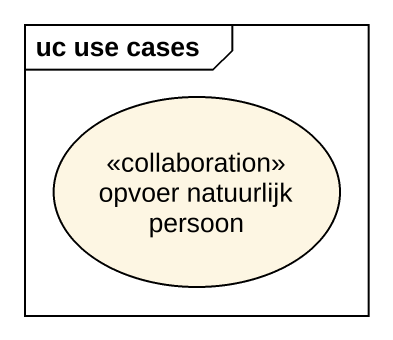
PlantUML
@startuml
mainframe uc use cases
usecase "opvoer natuurlijk persoon" as opvoer_natuurlijk_persoon <<collaboration>>
@enduml
